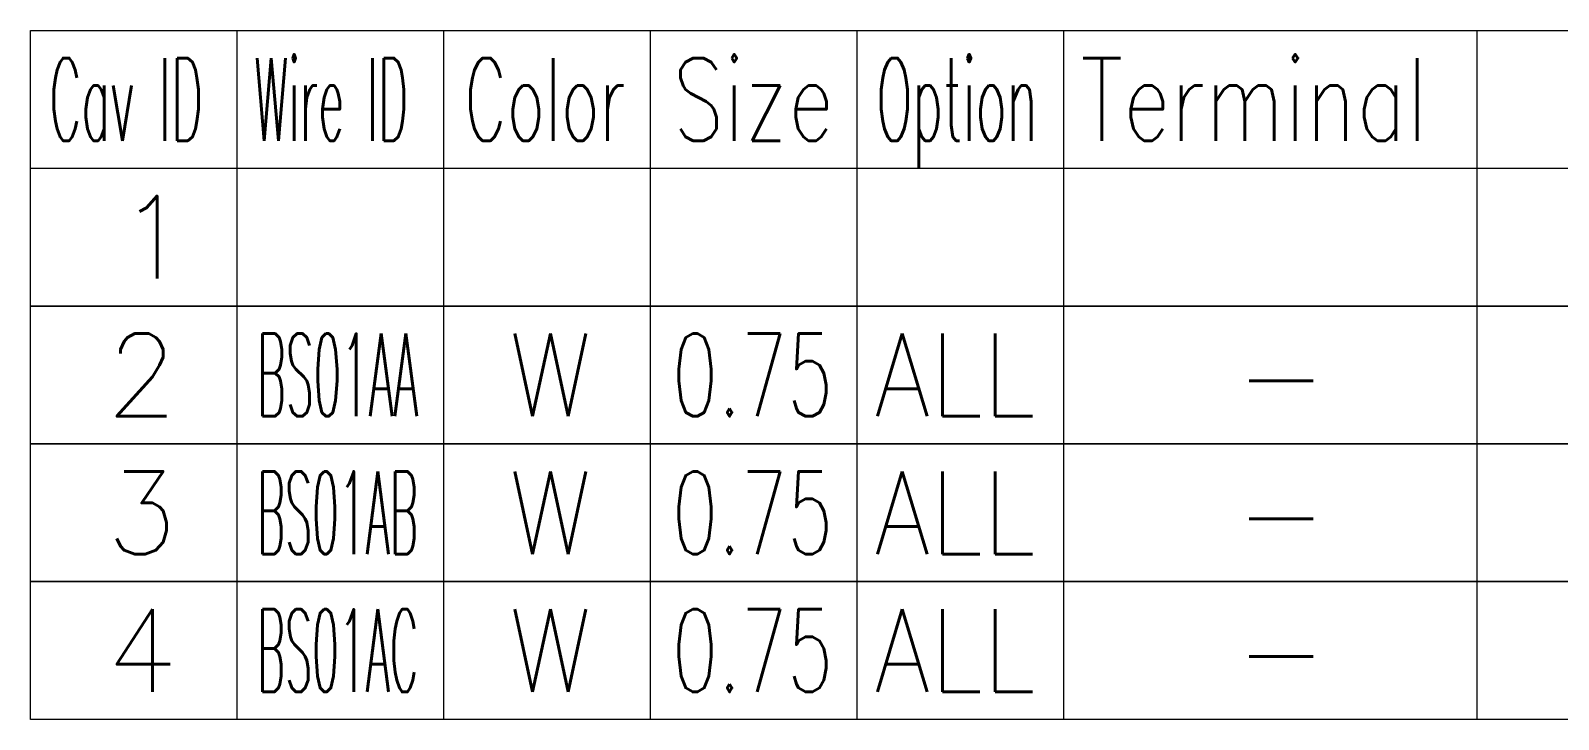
# Model space of a CAD drawing. Header units: inches. Extents: x 47316 to 59086, y 3141 to 11743.
# Drawn here: x 54541.5 to 54596.9, y 9947.2 to 9972.2 of the extents above; entities that cross this region are included whole.
import ezdxf

# ---------------------------------------------------------------- set-up
doc = ezdxf.new("R2010")
doc.units = ezdxf.units.IN
doc.header["$MEASUREMENT"] = 0
doc.styles.get("Standard").update_dxf_attribs({"font": ''})
doc.styles.get('Standard').set_extended_font_data('SimSun')

msp = doc.modelspace()

# ---------------------------------------------------------------- linework, layer by layer
at = {"color": 0, "linetype": 'Continuous', "lineweight": 15}
for p, q in [((54541.499, 9972.168), (54623.999, 9972.168)), ((54541.499, 9967.168), (54541.499, 9972.168)), ((54541.499, 9967.168), (54623.999, 9967.168))]:
    msp.add_line(p, q, dxfattribs=at)
at = {"color": 7, "linetype": 'Continuous', "lineweight": 15}
for p, q in [((54548.999, 9967.168), (54548.999, 9972.168)), ((54556.499, 9967.168), (54556.499, 9972.168)), ((54563.999, 9967.168), (54563.999, 9972.168)), ((54571.499, 9967.168), (54571.499, 9972.168)), ((54578.999, 9967.168), (54578.999, 9972.168)), ((54593.999, 9967.168), (54593.999, 9972.168))]:
    msp.add_line(p, q, dxfattribs=at)
at = {"color": 102, "linetype": 'Continuous', "lineweight": 15}
for p, q in [((54548.999, 9962.168), (54548.999, 9967.168)), ((54556.499, 9962.168), (54556.499, 9967.168)), ((54563.999, 9962.168), (54563.999, 9967.168)), ((54571.499, 9962.168), (54571.499, 9967.168)), ((54578.999, 9962.168), (54578.999, 9967.168)), ((54593.999, 9962.168), (54593.999, 9967.168)), ((54548.999, 9957.168), (54548.999, 9962.168)), ((54556.499, 9957.168), (54556.499, 9962.168)), ((54563.999, 9957.168), (54563.999, 9962.168)), ((54571.499, 9957.168), (54571.499, 9962.168)), ((54578.999, 9957.168), (54578.999, 9962.168)), ((54593.999, 9957.168), (54593.999, 9962.168)), ((54548.999, 9952.168), (54548.999, 9957.168)), ((54556.499, 9952.168), (54556.499, 9957.168)), ((54563.999, 9952.168), (54563.999, 9957.168)), ((54571.499, 9952.168), (54571.499, 9957.168)), ((54578.999, 9952.168), (54578.999, 9957.168)), ((54593.999, 9952.168), (54593.999, 9957.168)), ((54548.999, 9947.168), (54548.999, 9952.168)), ((54556.499, 9947.168), (54556.499, 9952.168)), ((54563.999, 9947.168), (54563.999, 9952.168)), ((54571.499, 9947.168), (54571.499, 9952.168)), ((54578.999, 9947.168), (54578.999, 9952.168)), ((54593.999, 9947.168), (54593.999, 9952.168))]:
    msp.add_line(p, q, dxfattribs=at)
at = {"color": 0, "linetype": 'Continuous', "lineweight": 15}
for points in [[(54541.499, 9962.168), (54541.499, 9967.168), (54623.999, 9967.168), (54623.999, 9962.168)], [(54541.499, 9957.168), (54541.499, 9962.168), (54623.999, 9962.168), (54623.999, 9957.168)], [(54541.499, 9952.168), (54541.499, 9957.168), (54623.999, 9957.168), (54623.999, 9952.168)], [(54541.499, 9947.168), (54541.499, 9952.168), (54623.999, 9952.168), (54623.999, 9947.168)]]:
    msp.add_lwpolyline(points, close=True, dxfattribs=at)

# ---------------------------------------------------------------- texts
at = {"color": 7, "linetype": 'Continuous', "lineweight": 15, "char_height": 3, "attachment_point": 1}
for s, insert, width in [('\\Fromans.shx;\\W0.4292452830;\\T1.0000000000;\\o\\lCav ID', (54542.183, 9971.168), 6.5), ('\\Fromans.shx;\\W0.4026548673;\\T1.0000000000;\\o\\lWire ID', (54549.614, 9971.168), 6.5), ('\\Fromans.shx;\\W0.5687500000;\\T1.0000000000;\\o\\lColor', (54557.243, 9971.168), 6.5), ('\\Fromans.shx;\\W0.7222222222;\\T1.0000000000;\\o\\lSize', (54564.809, 9971.168), 6.5), ('\\Fromans.shx;\\W0.4595959596;\\T1.0000000000;\\o\\lOption', (54572.196, 9971.168), 6.5), ('\\Fromans.shx;\\W0.7480916031;\\T1.0000000000;\\o\\lTerminal', (54579.606, 9971.168), 14), ('\\Fromans.shx;\\W1.0000000000;\\T1.0000000000;\\o\\l1', (54544.678, 9966.168), 2.85714), ('\\Fromans.shx;\\W1.0000000000;\\T1.0000000000;\\o\\l2', (54544.249, 9961.168), 2.85714), ('\\Fromans.shx;\\W1.0000000000;\\T1.0000000000;\\o\\l3', (54544.249, 9956.168), 2.85714), ('\\Fromans.shx;\\W1.0000000000;\\T1.0000000000;\\o\\l4', (54544.249, 9951.168), 2.85714)]:
    msp.add_mtext(s, dxfattribs=dict(at, insert=insert, width=width))
at = {"color": 21, "linetype": 'Continuous', "lineweight": 15, "char_height": 3, "attachment_point": 1}
for s, insert, width in [('\\Fromans.shx;\\W0.3888888889;\\T1.0000000000;\\o\\lBS01AA', (54549.721, 9961.168), 6.5), ('\\Fromans.shx;\\W0.6500000000;\\T1.0000000000;\\o\\l0.75', (54564.778, 9961.168), 6.5), ('\\Fromans.shx;\\W1.0000000000;\\T1.0000000000;\\o\\l-', (54585.213, 9961.168), 3.71429), ('\\Fromans.shx;\\W0.3791666667;\\T1.0000000000;\\o\\lBS01AB', (54549.716, 9956.168), 6.5), ('\\Fromans.shx;\\W0.6500000000;\\T1.0000000000;\\o\\l0.75', (54564.778, 9956.168), 6.5), ('\\Fromans.shx;\\W1.0000000000;\\T1.0000000000;\\o\\l-', (54585.213, 9956.168), 3.71429), ('\\Fromans.shx;\\W0.3791666667;\\T1.0000000000;\\o\\lBS01AC', (54549.716, 9951.168), 6.5), ('\\Fromans.shx;\\W0.6500000000;\\T1.0000000000;\\o\\l0.75', (54564.778, 9951.168), 6.5), ('\\Fromans.shx;\\W1.0000000000;\\T1.0000000000;\\o\\l-', (54585.213, 9951.168), 3.71429)]:
    msp.add_mtext(s, dxfattribs=dict(at, insert=insert, width=width))
at = {"color": 140, "linetype": 'Continuous', "lineweight": 15, "char_height": 3, "attachment_point": 1}
for s, insert, width in [('\\Fromans.shx;\\W1.0000000000;\\T1.0000000000;\\o\\lW', (54558.821, 9961.168), 3.42857), ('\\Fromans.shx;\\W0.8750000000;\\T1.0000000000;\\o\\lALL', (54572.124, 9961.168), 6.5), ('\\Fromans.shx;\\W1.0000000000;\\T1.0000000000;\\o\\lW', (54558.821, 9956.168), 3.42857), ('\\Fromans.shx;\\W0.8750000000;\\T1.0000000000;\\o\\lALL', (54572.124, 9956.168), 6.5), ('\\Fromans.shx;\\W1.0000000000;\\T1.0000000000;\\o\\lW', (54558.821, 9951.168), 3.42857), ('\\Fromans.shx;\\W0.8750000000;\\T1.0000000000;\\o\\lALL', (54572.124, 9951.168), 6.5)]:
    msp.add_mtext(s, dxfattribs=dict(at, insert=insert, width=width))

doc.saveas('drawing.dxf')
